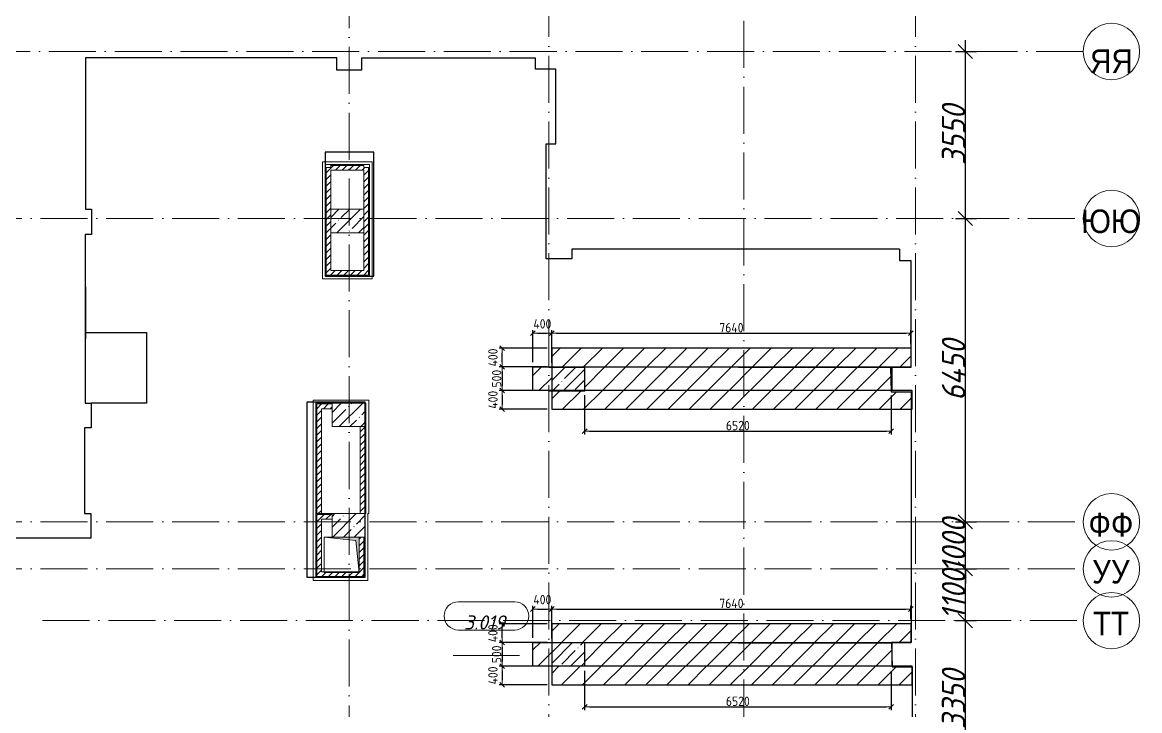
# Model space of a CAD drawing. Header units: millimetres. Extents: x 6277 to 253996, y -115614 to 184496.
# Drawn here: x 71916 to 95682, y 159615 to 174249 of the extents above; entities that cross this region are included whole.
import ezdxf

# ---------------------------------------------------------------- set-up
doc = ezdxf.new("R2010")
doc.units = ezdxf.units.MM
doc.linetypes.add('50_200_ШТРИХ_1Т_ш5_п1_п1_', pattern=[1400, 1000, -200, 0, -200])
for name, color, linetype, lineweight in [('A-ANNO-DIMS', 7, 'Continuous', 9), ('A-WALL', 7, 'Continuous', 5), ('A-WALL-FNSH-1', 7, 'Continuous', 5), ('I-WALL', 7, 'Continuous', 5), ('S-COLS', 7, 'Continuous', 9), ('S-COLS-1', 7, 'Continuous', 5), ('Размеры', 7, 'Continuous', 15)]:
    doc.layers.add(name, color=color, linetype=linetype, lineweight=lineweight)
for name, color, linetype, lineweight, true_color in [('A-AREA-IDEN-1', 7, 'Continuous', 9, 0xaaaaaa), ('I-WALL-15', 7, 'Continuous', 5, 0x787878), ('M-EQPM-1', 7, 'Continuous', 9, 0xaaaaaa), ('M-EQPM-2', 7, 'Continuous', 9, 0xe2e2e2), ('Оси-1', 7, 'Continuous', 20, 0xaaaaaa), ('Оси-2', 7, 'Continuous', 9, 0xaaaaaa), ('Оси-3', 7, '50_200_ШТРИХ_1Т_ш5_п1_п1_', 9, 0xaaaaaa)]:
    doc.layers.add(name, color=color, linetype=linetype, lineweight=lineweight, true_color=true_color)
doc.styles.add('Arial', font='arial.ttf', dxfattribs={"width": 0.9, "height": 500})
doc.styles.add('ISOCPEUR_I', font='isocpeui.ttf', dxfattribs={"height": 300})
doc.styles.add('ISOCPEUR_I_1', font='isocpeui.ttf', dxfattribs={"width": 0.9, "height": 500})
doc.styles.add('СПДС', font='isocpeur.ttf', dxfattribs={"width": 0.9})
doc.dimstyles.new('ISO-2_5_0_9К_БОЛЬШОЙ', dxfattribs={"dimscale": 304.8, "dimtxt": 497.990588, "dimasz": 0.984252, "dimexe": 0.787402, "dimexo": 0, "dimgap": 0, "dimtad": 1, "dimdec": 0, "dimzin": 0, "dimdsep": 46, "dimtxsty": 'ISOCPEUR_I_1', "dimblk1": 'OBLIQUE', "dimblk2": 'OBLIQUE', "dimsah": 1, "dimcen": 0.09, "dimdle": 0.787402, "dimazin": 0, "dimtfac": 1, "dimtdec": 4, "dimtix": 1, "dimtmove": 0, "dimatfit": 3, "dimfxl": 1, "dimtvp": 1, "dimtolj": 1, "dimtzin": 0, "dimarcsym": 2})
doc.dimstyles.new('Размера А3', dxfattribs={"dimtxt": 200, "dimasz": 100, "dimexe": 70, "dimexo": 100, "dimgap": 20, "dimtad": 1, "dimdec": 0, "dimrnd": 10, "dimzin": 0, "dimdsep": 46, "dimtxsty": 'СПДС', "dimblk": 'ARROWHEAD_6', "dimcen": 1, "dimclrd": 256, "dimclre": 256, "dimclrt": 256, "dimazin": 0, "dimtfac": 1, "dimtdec": 0, "dimtmove": 2, "dimatfit": 3, "dimfxl": 1, "dimtolj": 1, "dimtzin": 0, "dimarcsym": 0})
pattern_1 = [(0, (-10346.96, 87974.26), (406.4, 101.6), [6.706, -298.094, 6.706, -298.094, -1625.6]), (0, (-10346.96, 87974.26), (406.4, 101.6), [-609.6, 6.706, -602.894, 6.706, -298.094, -711.2]), (0, (-10346.96, 87974.26), (406.4, 101.6), [-1524, 6.706, -196.494, 6.706, -501.294]), (120, (-10194.56, 88025.06), (-291.18818, 301.15272), [6.706, -298.094, 6.706, -298.094, -1625.6]), (120, (-10194.56, 88025.06), (-291.18818, 301.15272), [-609.6, 6.706, -602.894, 6.706, -298.094, -711.2]), (120, (-10194.56, 88025.06), (-291.18818, 301.15272), [-1524, 6.706, -196.494, 6.706, -501.294]), (240, (-10143.76, 88228.26), (-115.21182, -402.75272), [6.706, -298.094, 6.706, -298.094, -1625.6]), (240, (-10143.76, 88228.26), (-115.21182, -402.75272), [-609.6, 6.706, -602.894, 6.706, -298.094, -711.2]), (240, (-10143.76, 88228.26), (-115.21182, -402.75272), [-1524, 6.706, -196.494, 6.706, -501.294])]
pattern_2 = [(45, (-10346.96, 87974.26), (-70.71068, 70.71068), [])]
pattern_3 = [(0, (-10372.8, 88095.26), (406.4, 101.6), [6.706, -298.094, 6.706, -298.094, -1625.6]), (0, (-10372.8, 88095.26), (406.4, 101.6), [-609.6, 6.706, -602.894, 6.706, -298.094, -711.2]), (0, (-10372.8, 88095.26), (406.4, 101.6), [-1524, 6.706, -196.494, 6.706, -501.294]), (120, (-10220.4, 88146.06), (-291.18818, 301.15272), [6.706, -298.094, 6.706, -298.094, -1625.6]), (120, (-10220.4, 88146.06), (-291.18818, 301.15272), [-609.6, 6.706, -602.894, 6.706, -298.094, -711.2]), (120, (-10220.4, 88146.06), (-291.18818, 301.15272), [-1524, 6.706, -196.494, 6.706, -501.294]), (240, (-10169.6, 88349.26), (-115.21182, -402.75272), [6.706, -298.094, 6.706, -298.094, -1625.6]), (240, (-10169.6, 88349.26), (-115.21182, -402.75272), [-609.6, 6.706, -602.894, 6.706, -298.094, -711.2]), (240, (-10169.6, 88349.26), (-115.21182, -402.75272), [-1524, 6.706, -196.494, 6.706, -501.294])]
pattern_4 = [(45, (-10372.8, 88095.26), (-70.71068, 70.71068), [])]

# ---------------------------------------------------------------- blocks, each defined once
blk = doc.blocks.new('BSC_Колонна _Прямоугольная - 500х700-V242-АИ_План этажа_Стены_3')
at = {"layer": 'S-COLS-1'}
h = blk.add_hatch(dxfattribs=at)
h.set_pattern_fill('FP_170', color=256, style=0, pattern_type=2)
h.set_pattern_definition([(315, (-73481.04, 93900), (228.0985, 228.0985), []), (315, (-73481.04, 93671.9), (228.0985, 228.0985), [403.225, -80.645, 6.706, -73.939])])
h.paths.add_polyline_path([(-250, 350), (-250, -350), (250, -350), (250, 350), (86, 350)])
for p, q in [((250, 350), (-250, 350)), ((-250, 350), (-250, -350)), ((250, -350), (250, 350)), ((-250, -350), (250, -350))]:
    blk.add_line(p, q, dxfattribs=at)
blk = doc.blocks.new('BSC_Колонна _Прямоугольная - 500х700-V245-АИ_План этажа_Стены_3')
at = {"layer": 'S-COLS-1'}
h = blk.add_hatch(dxfattribs=at)
h.set_pattern_fill('FP_173', color=256, style=0, pattern_type=2)
h.set_pattern_definition([(315, (-79331.04, 93900), (228.0985, 228.0985), []), (315, (-79331.04, 93671.9), (228.0985, 228.0985), [403.225, -80.645, 6.706, -73.939])])
h.paths.add_polyline_path([(-250, 350), (-250, -350), (250, -350), (250, 350), (-101, 350)])
for p, q in [((250, 350), (-250, 350)), ((-250, 350), (-250, -350)), ((250, -350), (250, 350)), ((-250, -350), (250, -350))]:
    blk.add_line(p, q, dxfattribs=at)
blk = doc.blocks.new('BSC_Колонна _Прямоугольная - 500х700-V304-АИ_План этажа_Стены_3')
at = {"layer": 'S-COLS-1'}
h = blk.add_hatch(dxfattribs=at)
h.set_pattern_fill('FP_210', color=256, style=0, pattern_type=2)
h.set_pattern_definition([(315, (-75580.7, 89200), (228.0985, 228.0985), []), (315, (-75580.7, 88971.9), (228.0985, 228.0985), [403.225, -80.645, 6.706, -73.939])])
h.paths.add_polyline_path([(-250, 350), (-250, -350), (250, -350), (250, 350), (110, 350)])
for p, q in [((250, 350), (-250, 350)), ((250, -350), (250, 350)), ((-250, -230), (-250, -350)), ((-250, -350), (250, -350))]:
    blk.add_line(p, q, dxfattribs=at)
blk = doc.blocks.new('BSC_Колонна _Прямоугольная - 500х700-V305-АИ_План этажа_Стены_3')
at = {"layer": 'S-COLS-1'}
h = blk.add_hatch(dxfattribs=at)
h.set_pattern_fill('FP_211', color=256, style=0, pattern_type=2)
h.set_pattern_definition([(315, (-77930.7, 89200), (228.0985, 228.0985), []), (315, (-77930.7, 88971.9), (228.0985, 228.0985), [403.225, -80.645, 6.706, -73.939])])
h.paths.add_polyline_path([(-250, 350), (-250, -350), (250, -350), (250, 350)])
for p, q in [((250, 350), (-250, 350)), ((-250, 350), (-250, -350)), ((250, -350), (250, 350)), ((-250, -350), (250, -350))]:
    blk.add_line(p, q, dxfattribs=at)
blk = doc.blocks.new('Канал вертикальный прямоугольный - Шахта - значок проема-24087406-АИ_План этажа_Стены_3')
at = {"layer": 'M-EQPM-2'}
blk.add_hatch(color=256, dxfattribs=at).paths.add_polyline_path([(375, 375), (-375, 375), (-375, -375), (-300, 300)])
at = {"layer": 'M-EQPM-1'}
for p, q in [((-375, -375), (-375, 375)), ((-375, 375), (375, 375)), ((-300, 300), (-375, -375)), ((-300, 300), (375, 375)), ((375, 375), (375, -375)), ((375, -375), (-375, -375))]:
    blk.add_line(p, q, dxfattribs=at)
blk = doc.blocks.new('AAR_СКБ_Марка_помещения_1_5 ммп - Номер _ Площадь-27962135-АИ_План этажа_Стены_3')
at = {"layer": 'A-AREA-IDEN-1'}
for p, q in [((-2.99, 3), (3.01, 3)), ((-2.99, 0), (3.01, 0)), ((-3.53, -2.69), (3.53, -2.69))]:
    blk.add_line(p, q, dxfattribs=at)
for centre, start, end in [((-2.99, 1.5), 90, 270), ((3.01, 1.5), 270, 90)]:
    blk.add_arc(centre, 1.5, start, end, dxfattribs=at)
blk = doc.blocks.new('Ось сетки - Круг_Ø6_00__ISO-2_5_0_9K_-17386508-АИ_План этажа_Стены_3')
at = {"layer": 'Оси-1'}
blk.add_circle((0, 0), 3, dxfattribs=at)
blk = doc.blocks.new('_Oblique')
at = {"color": 0, "linetype": 'ByBlock', "lineweight": -2}
blk.add_line((-0.5, -0.5), (0.5, 0.5), dxfattribs=at)
blk = doc.blocks.new('*D36')
at = {"layer": 'A-ANNO-DIMS', "color": 0, "lineweight": -2, "transparency": 16777216}
for p, q in [((45551, 104816), (45551, 108646)), ((45339, 108406), (45791, 108406)), ((45339, 105056), (45791, 105056))]:
    blk.add_line(p, q, dxfattribs=at)
at = {"layer": 'Defpoints', "color": 0, "transparency": 16777216}
for p in [(45339, 108406), (45551, 108406), (45339, 105056)]:
    blk.add_point(p, dxfattribs=at)
at = {"layer": 'A-ANNO-DIMS', "color": 0, "lineweight": -2, "transparency": 16777216, "xscale": 300, "yscale": 300, "zscale": 300}
for p, rotation in [((45551, 108406), 90), ((45551, 105056), 270)]:
    blk.add_blockref('_Oblique', p, dxfattribs=dict(at, rotation=rotation))
at = {"layer": 'A-ANNO-DIMS', "color": 0, "transparency": 16777216, "insert": (45301, 106731), "char_height": 500, "width": 1516.96, "attachment_point": 5, "rotation": 90, "style": 'ISOCPEUR_I_1'}
blk.add_mtext('\\A1;3350', dxfattribs=at)
blk = doc.blocks.new('*D37')
at = {"layer": 'A-ANNO-DIMS', "color": 0, "lineweight": -2, "transparency": 16777216}
for p, q in [((45551, 108166), (45551, 109746)), ((45339, 109506), (45791, 109506)), ((45339, 108406), (45791, 108406))]:
    blk.add_line(p, q, dxfattribs=at)
at = {"layer": 'Defpoints', "color": 0, "transparency": 16777216}
for p in [(45339, 109506), (45551, 109506), (45339, 108406)]:
    blk.add_point(p, dxfattribs=at)
at = {"layer": 'A-ANNO-DIMS', "color": 0, "lineweight": -2, "transparency": 16777216, "xscale": 300, "yscale": 300, "zscale": 300}
for p, rotation in [((45551, 109506), 90), ((45551, 108406), 270)]:
    blk.add_blockref('_Oblique', p, dxfattribs=dict(at, rotation=rotation))
at = {"layer": 'A-ANNO-DIMS', "color": 0, "transparency": 16777216, "insert": (45301, 108956), "char_height": 500, "width": 1287.11, "attachment_point": 5, "rotation": 90, "style": 'ISOCPEUR_I_1'}
blk.add_mtext('\\A1;1100', dxfattribs=at)
blk = doc.blocks.new('*D38')
at = {"layer": 'A-ANNO-DIMS', "color": 0, "lineweight": -2, "transparency": 16777216}
for p, q in [((45551, 110506), (45551, 110806)), ((45339, 110506), (45791, 110506)), ((45551, 109506), (45551, 110506)), ((45339, 109506), (45791, 109506)), ((45551, 109506), (45551, 109206))]:
    blk.add_line(p, q, dxfattribs=at)
at = {"layer": 'Defpoints', "color": 0, "transparency": 16777216}
for p in [(45339, 110506), (45551, 110506), (45339, 109506)]:
    blk.add_point(p, dxfattribs=at)
at = {"layer": 'A-ANNO-DIMS', "color": 0, "lineweight": -2, "transparency": 16777216, "xscale": 300, "yscale": 300, "zscale": 300}
for p, rotation in [((45551, 110506), 270), ((45551, 109506), 90)]:
    blk.add_blockref('_Oblique', p, dxfattribs=dict(at, rotation=rotation))
at = {"layer": 'A-ANNO-DIMS', "color": 0, "transparency": 16777216, "insert": (45301, 110006), "char_height": 500, "width": 1402.04, "attachment_point": 5, "rotation": 90, "style": 'ISOCPEUR_I_1'}
blk.add_mtext('\\A1;1000', dxfattribs=at)
blk = doc.blocks.new('*D39')
at = {"layer": 'A-ANNO-DIMS', "color": 0, "lineweight": -2, "transparency": 16777216}
for p, q in [((45551, 110266), (45551, 117195)), ((45339, 116955), (45791, 116955)), ((45339, 110506), (45791, 110506))]:
    blk.add_line(p, q, dxfattribs=at)
at = {"layer": 'Defpoints', "color": 0, "transparency": 16777216}
for p in [(45339, 116955), (45551, 116955), (45339, 110506)]:
    blk.add_point(p, dxfattribs=at)
at = {"layer": 'A-ANNO-DIMS', "color": 0, "lineweight": -2, "transparency": 16777216, "xscale": 300, "yscale": 300, "zscale": 300}
for p, rotation in [((45551, 116955), 90), ((45551, 110506), 270)]:
    blk.add_blockref('_Oblique', p, dxfattribs=dict(at, rotation=rotation))
at = {"layer": 'A-ANNO-DIMS', "color": 0, "transparency": 16777216, "insert": (45301, 113731), "char_height": 500, "width": 1562.92, "attachment_point": 5, "rotation": 90, "style": 'ISOCPEUR_I_1'}
blk.add_mtext('\\A1;6450', dxfattribs=at)
blk = doc.blocks.new('*D40')
at = {"layer": 'A-ANNO-DIMS', "color": 0, "lineweight": -2, "transparency": 16777216}
for p, q in [((45551, 116715), (45551, 120746)), ((45339, 120506), (45791, 120506)), ((45339, 116955), (45791, 116955))]:
    blk.add_line(p, q, dxfattribs=at)
at = {"layer": 'Defpoints', "color": 0, "transparency": 16777216}
for p in [(45339, 120506), (45551, 120506), (45339, 116955)]:
    blk.add_point(p, dxfattribs=at)
at = {"layer": 'A-ANNO-DIMS', "color": 0, "lineweight": -2, "transparency": 16777216, "xscale": 300, "yscale": 300, "zscale": 300}
for p, rotation in [((45551, 120506), 90), ((45551, 116955), 270)]:
    blk.add_blockref('_Oblique', p, dxfattribs=dict(at, rotation=rotation))
at = {"layer": 'A-ANNO-DIMS', "color": 0, "transparency": 16777216, "insert": (45301, 118731), "char_height": 500, "width": 1516.96, "attachment_point": 5, "rotation": 90, "style": 'ISOCPEUR_I_1'}
blk.add_mtext('\\A1;3550', dxfattribs=at)
blk = doc.blocks.new('ARROWHEAD_6')
at = {"color": 0, "linetype": 'Continuous'}
for p, q in [((0, 0), (-1, 0)), ((-0.5, -0.5), (0.5, 0.5))]:
    blk.add_line(p, q, dxfattribs=at)
blk = doc.blocks.new('*D54')
at = {"layer": 'Defpoints', "color": 0, "transparency": 16777216}
for p in [(82125, 167322), (83177, 167322), (83177, 166924)]:
    blk.add_point(p, dxfattribs=at)
at = {"layer": 'Размеры', "lineweight": -2, "transparency": 16777216}
for p, q in [((83077, 167322), (82055, 167322)), ((82125, 167024), (82125, 167222)), ((83077, 166924), (82055, 166924))]:
    blk.add_line(p, q, dxfattribs=at)
at = {"layer": 'Размеры', "lineweight": -2, "transparency": 16777216, "xscale": 100, "yscale": 100, "zscale": 100}
for p, rotation in [((82125, 167322), 90), ((82125, 166924), 270)]:
    blk.add_blockref('ARROWHEAD_6', p, dxfattribs=dict(at, rotation=rotation))
at = {"layer": 'Размеры', "transparency": 16777216, "insert": (81925, 167123), "char_height": 200, "attachment_point": 5, "rotation": 90, "style": 'СПДС'}
blk.add_mtext('\\A1;400', dxfattribs=at)
blk = doc.blocks.new('*D55')
at = {"layer": 'Defpoints', "color": 0, "transparency": 16777216}
for p in [(83177, 167638), (82777, 166924), (83177, 166910)]:
    blk.add_point(p, dxfattribs=at)
at = {"layer": 'Размеры', "lineweight": -2, "transparency": 16777216}
for p, q in [((82777, 167024), (82777, 167708)), ((82877, 167638), (83077, 167638)), ((83177, 167010), (83177, 167708))]:
    blk.add_line(p, q, dxfattribs=at)
at = {"layer": 'Размеры', "lineweight": -2, "transparency": 16777216, "xscale": 100, "yscale": 100, "zscale": 100, "rotation": 180}
blk.add_blockref('ARROWHEAD_6', (82777, 167638), dxfattribs=at)
at = {"layer": 'Размеры', "lineweight": -2, "transparency": 16777216, "xscale": 100, "yscale": 100, "zscale": 100}
blk.add_blockref('ARROWHEAD_6', (83177, 167638), dxfattribs=at)
at = {"layer": 'Размеры', "transparency": 16777216, "insert": (82977, 167838), "char_height": 200, "attachment_point": 5, "style": 'СПДС'}
blk.add_mtext('\\A1;400', dxfattribs=at)
blk = doc.blocks.new('*D56')
at = {"layer": 'Defpoints', "color": 0, "transparency": 16777216}
for p in [(83177, 166424), (82125, 166024), (83177, 166024)]:
    blk.add_point(p, dxfattribs=at)
at = {"layer": 'Размеры', "lineweight": -2, "transparency": 16777216}
for p, q in [((83077, 166424), (82055, 166424)), ((82125, 166324), (82125, 166124)), ((83077, 166024), (82055, 166024))]:
    blk.add_line(p, q, dxfattribs=at)
at = {"layer": 'Размеры', "lineweight": -2, "transparency": 16777216, "xscale": 100, "yscale": 100, "zscale": 100}
for p, rotation in [((82125, 166424), 90), ((82125, 166024), 270)]:
    blk.add_blockref('ARROWHEAD_6', p, dxfattribs=dict(at, rotation=rotation))
at = {"layer": 'Размеры', "transparency": 16777216, "insert": (81925, 166224), "char_height": 200, "attachment_point": 5, "rotation": 90, "style": 'СПДС'}
blk.add_mtext('\\A1;400', dxfattribs=at)
blk = doc.blocks.new('*D57')
at = {"layer": 'Defpoints', "color": 0, "transparency": 16777216}
for p in [(82777, 166924), (82125, 166422), (82777, 166422)]:
    blk.add_point(p, dxfattribs=at)
at = {"layer": 'Размеры', "lineweight": -2, "transparency": 16777216}
for p, q in [((82677, 166924), (82055, 166924)), ((82125, 166824), (82125, 166522)), ((82677, 166422), (82055, 166422))]:
    blk.add_line(p, q, dxfattribs=at)
at = {"layer": 'Размеры', "lineweight": -2, "transparency": 16777216, "xscale": 100, "yscale": 100, "zscale": 100}
for p, rotation in [((82125, 166924), 90), ((82125, 166422), 270)]:
    blk.add_blockref('ARROWHEAD_6', p, dxfattribs=dict(at, rotation=rotation))
at = {"layer": 'Размеры', "transparency": 16777216, "insert": (82005, 166673), "char_height": 200, "attachment_point": 5, "rotation": 90, "style": 'СПДС'}
blk.add_mtext('\\A1;500', dxfattribs=at)
blk = doc.blocks.new('*D58')
at = {"layer": 'Defpoints', "color": 0, "transparency": 16777216}
for p in [(90818, 167638), (83177, 167322), (90818, 167322)]:
    blk.add_point(p, dxfattribs=at)
at = {"layer": 'Размеры', "lineweight": -2, "transparency": 16777216}
for p, q in [((83177, 167422), (83177, 167708)), ((83277, 167638), (90718, 167638)), ((90818, 167422), (90818, 167708))]:
    blk.add_line(p, q, dxfattribs=at)
at = {"layer": 'Размеры', "lineweight": -2, "transparency": 16777216, "xscale": 100, "yscale": 100, "zscale": 100, "rotation": 180}
blk.add_blockref('ARROWHEAD_6', (83177, 167638), dxfattribs=at)
at = {"layer": 'Размеры', "lineweight": -2, "transparency": 16777216, "xscale": 100, "yscale": 100, "zscale": 100}
blk.add_blockref('ARROWHEAD_6', (90818, 167638), dxfattribs=at)
at = {"layer": 'Размеры', "transparency": 16777216, "insert": (86998, 167758), "char_height": 200, "attachment_point": 5, "style": 'СПДС'}
blk.add_mtext('\\A1;7640', dxfattribs=at)
blk = doc.blocks.new('*D59')
at = {"layer": 'Defpoints', "color": 0, "transparency": 16777216}
for p in [(83877, 166424), (90394, 166413), (90394, 165556)]:
    blk.add_point(p, dxfattribs=at)
at = {"layer": 'Размеры', "lineweight": -2, "transparency": 16777216}
for p, q in [((83877, 166324), (83877, 165486)), ((90394, 166313), (90394, 165486)), ((83977, 165556), (90294, 165556))]:
    blk.add_line(p, q, dxfattribs=at)
at = {"layer": 'Размеры', "lineweight": -2, "transparency": 16777216, "xscale": 100, "yscale": 100, "zscale": 100, "rotation": 180}
blk.add_blockref('ARROWHEAD_6', (83877, 165556), dxfattribs=at)
at = {"layer": 'Размеры', "lineweight": -2, "transparency": 16777216, "xscale": 100, "yscale": 100, "zscale": 100}
blk.add_blockref('ARROWHEAD_6', (90394, 165556), dxfattribs=at)
at = {"layer": 'Размеры', "transparency": 16777216, "insert": (87135, 165676), "char_height": 200, "attachment_point": 5, "style": 'СПДС'}
blk.add_mtext('\\A1;6520', dxfattribs=at)
blk = doc.blocks.new('*D60')
at = {"layer": 'Defpoints', "color": 0, "transparency": 16777216}
for p in [(82125, 161460), (83177, 161460), (83177, 161062)]:
    blk.add_point(p, dxfattribs=at)
at = {"layer": 'Размеры', "lineweight": -2, "transparency": 16777216}
for p, q in [((83077, 161460), (82055, 161460)), ((82125, 161162), (82125, 161360)), ((83077, 161062), (82055, 161062))]:
    blk.add_line(p, q, dxfattribs=at)
at = {"layer": 'Размеры', "lineweight": -2, "transparency": 16777216, "xscale": 100, "yscale": 100, "zscale": 100}
for p, rotation in [((82125, 161460), 90), ((82125, 161062), 270)]:
    blk.add_blockref('ARROWHEAD_6', p, dxfattribs=dict(at, rotation=rotation))
at = {"layer": 'Размеры', "transparency": 16777216, "insert": (81925, 161261), "char_height": 200, "attachment_point": 5, "rotation": 90, "style": 'СПДС'}
blk.add_mtext('\\A1;400', dxfattribs=at)
blk = doc.blocks.new('*D61')
at = {"layer": 'Defpoints', "color": 0, "transparency": 16777216}
for p in [(83177, 161776), (82777, 161062), (83177, 161049)]:
    blk.add_point(p, dxfattribs=at)
at = {"layer": 'Размеры', "lineweight": -2, "transparency": 16777216}
for p, q in [((82777, 161162), (82777, 161846)), ((82877, 161776), (83077, 161776)), ((83177, 161149), (83177, 161846))]:
    blk.add_line(p, q, dxfattribs=at)
at = {"layer": 'Размеры', "lineweight": -2, "transparency": 16777216, "xscale": 100, "yscale": 100, "zscale": 100, "rotation": 180}
blk.add_blockref('ARROWHEAD_6', (82777, 161776), dxfattribs=at)
at = {"layer": 'Размеры', "lineweight": -2, "transparency": 16777216, "xscale": 100, "yscale": 100, "zscale": 100}
blk.add_blockref('ARROWHEAD_6', (83177, 161776), dxfattribs=at)
at = {"layer": 'Размеры', "transparency": 16777216, "insert": (82977, 161976), "char_height": 200, "attachment_point": 5, "style": 'СПДС'}
blk.add_mtext('\\A1;400', dxfattribs=at)
blk = doc.blocks.new('*D62')
at = {"layer": 'Defpoints', "color": 0, "transparency": 16777216}
for p in [(83177, 160563), (82125, 160163), (83177, 160163)]:
    blk.add_point(p, dxfattribs=at)
at = {"layer": 'Размеры', "lineweight": -2, "transparency": 16777216}
for p, q in [((83077, 160563), (82055, 160563)), ((82125, 160463), (82125, 160263)), ((83077, 160163), (82055, 160163))]:
    blk.add_line(p, q, dxfattribs=at)
at = {"layer": 'Размеры', "lineweight": -2, "transparency": 16777216, "xscale": 100, "yscale": 100, "zscale": 100}
for p, rotation in [((82125, 160563), 90), ((82125, 160163), 270)]:
    blk.add_blockref('ARROWHEAD_6', p, dxfattribs=dict(at, rotation=rotation))
at = {"layer": 'Размеры', "transparency": 16777216, "insert": (81925, 160363), "char_height": 200, "attachment_point": 5, "rotation": 90, "style": 'СПДС'}
blk.add_mtext('\\A1;400', dxfattribs=at)
blk = doc.blocks.new('*D63')
at = {"layer": 'Defpoints', "color": 0, "transparency": 16777216}
for p in [(82777, 161062), (82125, 160560), (82777, 160560)]:
    blk.add_point(p, dxfattribs=at)
at = {"layer": 'Размеры', "lineweight": -2, "transparency": 16777216}
for p, q in [((82677, 161062), (82055, 161062)), ((82125, 160962), (82125, 160660)), ((82677, 160560), (82055, 160560))]:
    blk.add_line(p, q, dxfattribs=at)
at = {"layer": 'Размеры', "lineweight": -2, "transparency": 16777216, "xscale": 100, "yscale": 100, "zscale": 100}
for p, rotation in [((82125, 161062), 90), ((82125, 160560), 270)]:
    blk.add_blockref('ARROWHEAD_6', p, dxfattribs=dict(at, rotation=rotation))
at = {"layer": 'Размеры', "transparency": 16777216, "insert": (82005, 160811), "char_height": 200, "attachment_point": 5, "rotation": 90, "style": 'СПДС'}
blk.add_mtext('\\A1;500', dxfattribs=at)
blk = doc.blocks.new('*D64')
at = {"layer": 'Defpoints', "color": 0, "transparency": 16777216}
for p in [(90818, 161776), (83177, 161460), (90818, 161460)]:
    blk.add_point(p, dxfattribs=at)
at = {"layer": 'Размеры', "lineweight": -2, "transparency": 16777216}
for p, q in [((83177, 161560), (83177, 161846)), ((83277, 161776), (90718, 161776)), ((90818, 161560), (90818, 161846))]:
    blk.add_line(p, q, dxfattribs=at)
at = {"layer": 'Размеры', "lineweight": -2, "transparency": 16777216, "xscale": 100, "yscale": 100, "zscale": 100, "rotation": 180}
blk.add_blockref('ARROWHEAD_6', (83177, 161776), dxfattribs=at)
at = {"layer": 'Размеры', "lineweight": -2, "transparency": 16777216, "xscale": 100, "yscale": 100, "zscale": 100}
blk.add_blockref('ARROWHEAD_6', (90818, 161776), dxfattribs=at)
at = {"layer": 'Размеры', "transparency": 16777216, "insert": (86998, 161896), "char_height": 200, "attachment_point": 5, "style": 'СПДС'}
blk.add_mtext('\\A1;7640', dxfattribs=at)
blk = doc.blocks.new('*D65')
at = {"layer": 'Defpoints', "color": 0, "transparency": 16777216}
for p in [(83877, 160563), (90394, 160552), (90394, 159695)]:
    blk.add_point(p, dxfattribs=at)
at = {"layer": 'Размеры', "lineweight": -2, "transparency": 16777216}
for p, q in [((83877, 160463), (83877, 159625)), ((90394, 160452), (90394, 159625)), ((83977, 159695), (90294, 159695))]:
    blk.add_line(p, q, dxfattribs=at)
at = {"layer": 'Размеры', "lineweight": -2, "transparency": 16777216, "xscale": 100, "yscale": 100, "zscale": 100, "rotation": 180}
blk.add_blockref('ARROWHEAD_6', (83877, 159695), dxfattribs=at)
at = {"layer": 'Размеры', "lineweight": -2, "transparency": 16777216, "xscale": 100, "yscale": 100, "zscale": 100}
blk.add_blockref('ARROWHEAD_6', (90394, 159695), dxfattribs=at)
at = {"layer": 'Размеры', "transparency": 16777216, "insert": (87135, 159815), "char_height": 200, "attachment_point": 5, "style": 'СПДС'}
blk.add_mtext('\\A1;6520', dxfattribs=at)
blk = doc.blocks.new('osi')
at = {"layer": 'Оси-3'}
for p, q in [((32440.8, 126205.7), (32440.8, 83013.9)), ((36690.8, 83013.9), (36690.8, 126205.7)), ((40840.8, 82355.8), (40840.8, 126205.7)), ((44490.8, 83013.9), (44490.8, 126205.7)), ((48058.7, 120505.8), (6276.8, 120505.8)), ((6276.8, 116955.5), (48058.7, 116955.5)), ((6276.8, 110505.8), (48058.7, 110505.8)), ((6276.8, 109505.8), (48058.7, 109505.8)), ((25922, 108405.8), (48058.7, 108405.8))]:
    blk.add_line(p, q, dxfattribs=at)
at = {"layer": 'Оси-1', "xscale": 199.9999999999999, "yscale": 199.9999999999999, "zscale": 199.9999999999999}
for p, rotation in [((48658.7, 120505.8), 89.9999999999998), ((48658.7, 116955.5), 269.9999999999995), ((48658.7, 110505.8), 269.9999999999995), ((48658.7, 109505.8), 269.9999999999995), ((48658.7, 108405.8), 269.9999999999995)]:
    blk.add_blockref('Ось сетки - Круг_Ø6_00__ISO-2_5_0_9K_-17386508-АИ_План этажа_Стены_3', p, dxfattribs=dict(at, rotation=rotation))
at = {"layer": 'Оси-2', "char_height": 500, "attachment_point": 5, "line_spacing_factor": 0.936439, "style": 'Arial'}
for s, insert, width in [('\\pxqc,t4.572,9.144,13.716,18.288,22.86,27.432,32.004,36.576,41.148,45.72,50.292,54.864,59.436,64.008,68.58,73.152,77.724,82.296,86.868,91.44,96.012,100.584,105.156,109.728,114.3,118.872,123.444,128.016,132.588,137.16,141.732,146.304;{ЯЯ}', (48658.5, 120302.9), 916.2), ('\\pxqc,t4.572,9.144,13.716,18.288,22.86,27.432,32.004,36.576,41.148,45.72,50.292,54.864,59.436,64.008,68.58,73.152,77.724,82.296,86.868,91.44,96.012,100.584,105.156,109.728,114.3,118.872,123.444,128.016,132.588,137.16,141.732,146.304;{ЮЮ}', (48648.2, 116893.7), 1297.8), ('\\pxqc,t4.572,9.144,13.716,18.288,22.86,27.432,32.004,36.576,41.148,45.72,50.292,54.864,59.436,64.008,68.58,73.152,77.724,82.296,86.868,91.44,96.012,100.584,105.156,109.728,114.3,118.872,123.444,128.016,132.588,137.16,141.732,146.304;{ФФ}', (48647.3, 110444), 964.8), ('\\pxqc,t4.572,9.144,13.716,18.288,22.86,27.432,32.004,36.576,41.148,45.72,50.292,54.864,59.436,64.008,68.58,73.152,77.724,82.296,86.868,91.44,96.012,100.584,105.156,109.728,114.3,118.872,123.444,128.016,132.588,137.16,141.732,146.304;{УУ}', (48647.3, 109444), 822.6), ('\\pxqc,t4.572,9.144,13.716,18.288,22.86,27.432,32.004,36.576,41.148,45.72,50.292,54.864,59.436,64.008,68.58,73.152,77.724,82.296,86.868,91.44,96.012,100.584,105.156,109.728,114.3,118.872,123.444,128.016,132.588,137.16,141.732,146.304;{ТТ}', (48648.2, 108344), 797.4)]:
    blk.add_mtext(s, dxfattribs=dict(at, insert=insert, width=width))
at = {"layer": 'A-ANNO-DIMS'}
for base, p1, p2, override, picture, middle in [((45551.2, 120505.8), (45339.1, 116955.5), (45339.1, 120505.8), {"dimpost": '<>', "dimfxl": 3550.347485}, '*D40', (45301.2, 118730.6)), ((45551.2, 116955.5), (45339.1, 110505.8), (45339.1, 116955.5), {"dimpost": '<>', "dimfxl": 6449.652515}, '*D39', (45301.2, 113730.6)), ((45551.2, 110505.8), (45339.1, 109505.8), (45339.1, 110505.8), {"dimpost": '<>', "dimfxl": 1000}, '*D38', (45301.2, 110005.8)), ((45551.2, 109505.8), (45339.1, 108405.8), (45339.1, 109505.8), {"dimpost": '<>', "dimfxl": 1100}, '*D37', (45301.2, 108955.8)), ((45551.2, 108405.8), (45339.1, 105055.8), (45339.1, 108405.8), {"dimpost": '<>', "dimfxl": 3350}, '*D36', (45301.2, 106730.8))]:
    dim = blk.add_linear_dim(base=base, p1=p1, p2=p2, angle=90, dimstyle='ISO-2_5_0_9К_БОЛЬШОЙ', override=override, dxfattribs=at)
    dim.commit()
    dim.dimension.update_dxf_attribs({"geometry": picture, "text_midpoint": middle})

msp = doc.modelspace()

# ---------------------------------------------------------------- hatches: boundary and pattern name
h = msp.add_hatch()
h.set_pattern_fill('ANSI31', color=5, scale=100)
h.paths.add_polyline_path([(90832.1, 148463), (90397.2, 148463), (83877.2, 148473.3), (83877.2, 148460.4), (83163.2, 148460.4), (83163.2, 148074.4), (90832.1, 148074.4)])
h.paths.add_polyline_path([(90397.2, 148963), (85366.9, 148971.8), (83863.2, 148971.8), (83863.2, 148474.4), (90397.2, 148474.4)])
h.paths.add_polyline_path([(90810, 149371.8), (83163.2, 149371.8), (83163.2, 148971.8), (83863.2, 148971.8), (83863.2, 148974.4), (85366.9, 148971.8), (90810, 148971.8)])
h.paths.add_polyline_path([(83163.2, 148973.7), (82763.2, 148973.7), (82763.2, 148471.8), (83163.2, 148471.8)])
h.paths.add_polyline_path([(90831.1, 151494), (90396.2, 151494), (90396.2, 151483), (83877.2, 151494.4), (83877.2, 151460.4), (83162.2, 151460.4), (83162.2, 151094.4), (90831.1, 151094.4)])
h.paths.add_polyline_path([(90396.2, 151983), (85365.9, 151991.8), (83937.2, 151991.8), (83937.2, 151494.4), (90396.2, 151494.4)])
h.paths.add_polyline_path([(90809, 152391.8), (83162.2, 152391.8), (83162.2, 151991.8), (83862.2, 151991.8), (83862.2, 151994.4), (85365.9, 151991.8), (90809, 151991.8)])
h.paths.add_polyline_path([(83162.2, 151993.7), (82762.2, 151993.7), (82762.2, 151491.8), (83162.2, 151491.8)])
h.paths.add_polyline_path([(90821.1, 157213), (90386.2, 157213), (83877.2, 157223.2), (83877.2, 157210.4), (83177.2, 157210.4), (83156.8, 157221.8), (83152.2, 157221.8), (83152.2, 156824.4), (90821.1, 156824.4)])
h.paths.add_polyline_path([(90386.2, 157713), (85355.9, 157721.8), (83852.2, 157721.8), (83852.2, 157224.4), (90386.2, 157224.4)])
h.paths.add_polyline_path([(90799, 158121.8), (83152.2, 158121.8), (83152.2, 157721.8), (83852.2, 157721.8), (83852.2, 157724.4), (85355.9, 157721.8), (90799, 157721.8)])
h.paths.add_polyline_path([(83152.2, 157723.7), (82752.2, 157723.7), (82752.2, 157221.8), (83152.2, 157221.8)])
h.paths.add_polyline_path([(90846.2, 160549), (90411.2, 160549), (90411.2, 160551.7), (83877.2, 160563), (83877.2, 160560.4), (83177.2, 160560.4), (83177.2, 160163), (90846.2, 160163)])
h.paths.add_polyline_path([(90411.2, 160801.7), (90404.4, 161051.7), (85380.9, 161060.4), (83877.2, 161060.4), (83877.2, 160563), (90411.2, 160563)])
h.paths.add_polyline_path([(83177.2, 161062.4), (82777.2, 161062.4), (82777.2, 160560.4), (83177.2, 160560.4)])
h.paths.add_polyline_path([(90824.1, 161460.4), (83177.2, 161460.4), (83177.2, 161060.4), (83877.2, 161060.4), (83877.2, 161063), (85380.9, 161060.4), (90404.1, 161060.4), (90404.1, 161063), (90824.1, 161063)])
h.paths.add_polyline_path([(90824.1, 166394.3), (90394.1, 166394.3), (90393.7, 166413.1), (83877.2, 166424.4), (83877.2, 166410.4), (83177.2, 166410.4), (83177.2, 166024.4), (90824.1, 166024.4)])
h.paths.add_polyline_path([(90383.4, 166913.1), (85380.9, 166921.8), (83877.2, 166921.8), (83877.2, 166424.4), (90393.4, 166424.4)])
h.paths.add_polyline_path([(90818.4, 167321.8), (83177.2, 167321.8), (83177.2, 166921.8), (83877.2, 166921.8), (83877.2, 166924.4), (85380.9, 166921.8), (90818.4, 166921.8)])
h.paths.add_polyline_path([(83177.2, 166910.4), (83117.2, 166910.4), (82777.2, 166923.7), (82777.2, 166421.8), (83177.2, 166421.8)])
at = {"layer": 'I-WALL'}
h = msp.add_hatch(dxfattribs=at)
h.set_pattern_fill('FP_5', color=256, style=0, pattern_type=2)
h.set_pattern_definition(pattern_4)
h.paths.add_polyline_path([(78377.2, 168976), (78477.2, 168976), (78477.2, 171166), (78377.2, 171166), (78377.2, 169449.3)])
h = msp.add_hatch(dxfattribs=at)
h.set_pattern_fill('FP_5', color=256, style=0, pattern_type=2)
h.set_pattern_definition(pattern_4)
h.paths.add_polyline_path([(78477.2, 171106), (79177.2, 171106), (79177.2, 171206), (78477.2, 171206), (78477.2, 171166)])
h = msp.add_hatch(dxfattribs=at)
h.set_pattern_fill('FP_5', color=256, style=0, pattern_type=2)
h.set_pattern_definition(pattern_4)
h.paths.add_polyline_path([(79177.2, 168876), (79277.2, 168876), (79277.2, 171166), (79177.2, 171166), (79177.2, 168976)])
h = msp.add_hatch(dxfattribs=at)
h.set_pattern_fill('FP_5', color=256, style=0, pattern_type=2)
h.set_pattern_definition(pattern_4)
h.paths.add_polyline_path([(79177.2, 168876), (79177.2, 168976), (78377.2, 168976), (78377.2, 168876)])
h = msp.add_hatch(dxfattribs=at)
h.set_pattern_fill('FP_5', color=256, style=0, pattern_type=2)
h.set_pattern_definition(pattern_2)
h.paths.add_polyline_path([(78179.2, 163805), (78279.2, 163805), (78279.2, 166135), (78179.2, 166135), (78179.2, 165080.9)])
h = msp.add_hatch(dxfattribs=at)
h.set_pattern_fill('FP_5', color=256, style=0, pattern_type=2)
h.set_pattern_definition(pattern_2)
h.paths.add_polyline_path([(78503, 166035), (78503, 166135), (78279.2, 166135), (78279.2, 166035)])
h = msp.add_hatch(dxfattribs=at)
h.set_pattern_fill('FP_5', color=256, style=0, pattern_type=2)
h.set_pattern_definition(pattern_2)
h.paths.add_polyline_path([(79203, 163805), (79203, 165655), (79103, 165655), (79103, 163805)])
h = msp.add_hatch(dxfattribs=at)
h.set_pattern_fill('FP_5', color=256, style=0, pattern_type=2)
h.set_pattern_definition(pattern_2)
h.paths.add_polyline_path([(78503, 163685), (78503, 163785), (78179.2, 163785), (78179.2, 163685), (78279.2, 163685)])
h = msp.add_hatch(dxfattribs=at)
h.set_pattern_fill('FP_5', color=256, style=0, pattern_type=2)
h.set_pattern_definition(pattern_2)
h.paths.add_polyline_path([(78179.2, 162465.3), (78279.2, 162465.3), (78279.2, 163685), (78179.2, 163685), (78179.2, 163665.1)])
h = msp.add_hatch(dxfattribs=at)
h.set_pattern_fill('FP_5', color=256, style=0, pattern_type=2)
h.set_pattern_definition(pattern_2)
h.paths.add_polyline_path([(79183, 162565.3), (79183, 163305), (79083, 163305), (79083, 162565.3)])
h = msp.add_hatch(dxfattribs=at)
h.set_pattern_fill('FP_5', color=256, style=0, pattern_type=2)
h.set_pattern_definition(pattern_2)
h.paths.add_polyline_path([(79008, 162465.3), (79183, 162465.3), (79183, 162565.3), (79083, 162565.3), (79081.9, 162565.3), (78279.2, 162565.3), (78279.2, 162465.3)])
at = {"layer": 'I-WALL-15'}
h = msp.add_hatch(dxfattribs=at)
h.set_pattern_fill('FP_3', color=256, style=0, pattern_type=2)
h.set_pattern_definition(pattern_3)
h.paths.add_polyline_path([(78377.2, 168876), (78377.2, 171166), (78357.2, 171166), (78357.2, 168876)])
h = msp.add_hatch(dxfattribs=at)
h.set_pattern_fill('FP_3', color=256, style=0, pattern_type=2)
h.set_pattern_definition(pattern_3)
h.paths.add_polyline_path([(79177.2, 171206), (79177.2, 171226), (78477.2, 171226), (78477.2, 171206)])
h = msp.add_hatch(dxfattribs=at)
h.set_pattern_fill('FP_3', color=256, style=0, pattern_type=2)
h.set_pattern_definition(pattern_3)
h.paths.add_polyline_path([(79297.2, 168856), (79297.2, 171166), (79277.2, 171166), (79277.2, 168856)])
h = msp.add_hatch(dxfattribs=at)
h.set_pattern_fill('FP_3', color=256, style=0, pattern_type=2)
h.set_pattern_definition(pattern_3)
h.paths.add_polyline_path([(78357.2, 168856), (79277.2, 168856), (79277.2, 168876), (78357.2, 168876)])
h = msp.add_hatch(dxfattribs=at)
h.set_pattern_fill('FP_3', color=256, style=0, pattern_type=2)
h.set_pattern_definition(pattern_1)
h.paths.add_polyline_path([(78179.2, 163805), (78179.2, 166155), (78159.2, 166155), (78159.2, 163805)])
h = msp.add_hatch(dxfattribs=at)
h.set_pattern_fill('FP_3', color=256, style=0, pattern_type=2)
h.set_pattern_definition(pattern_1)
h.paths.add_polyline_path([(78179.2, 166135), (78503, 166135), (78503, 166155), (78179.2, 166155)])
h = msp.add_hatch(dxfattribs=at)
h.set_pattern_fill('FP_3', color=256, style=0, pattern_type=2)
h.set_pattern_definition(pattern_1)
h.paths.add_polyline_path([(79223, 163805), (79223, 166095), (79203, 166095), (79203, 163805)])
h = msp.add_hatch(dxfattribs=at)
h.set_pattern_fill('FP_3', color=256, style=0, pattern_type=2)
h.set_pattern_definition(pattern_1)
h.paths.add_polyline_path([(78503, 163785), (78503, 163805), (78159.2, 163805), (78159.2, 163785), (78179.2, 163785)])
h = msp.add_hatch(dxfattribs=at)
h.set_pattern_fill('FP_3', color=256, style=0, pattern_type=2)
h.set_pattern_definition(pattern_1)
h.paths.add_polyline_path([(78179.2, 162445.3), (78179.2, 163785), (78159.2, 163785), (78159.2, 162445.3)])
h = msp.add_hatch(dxfattribs=at)
h.set_pattern_fill('FP_3', color=256, style=0, pattern_type=2)
h.set_pattern_definition(pattern_1)
h.paths.add_polyline_path([(79183, 162465.3), (79203, 162465.3), (79203, 163305), (79183, 163305), (79183, 162565.3)])
h = msp.add_hatch(dxfattribs=at)
h.set_pattern_fill('FP_3', color=256, style=0, pattern_type=2)
h.set_pattern_definition(pattern_1)
h.paths.add_polyline_path([(78179.2, 162445.3), (79203, 162445.3), (79203, 162465.3), (78179.2, 162465.3)])
at = {"layer": 'S-COLS-1'}
h = msp.add_hatch(dxfattribs=at)
h.set_pattern_fill('FP_1', color=256, style=0, pattern_type=2)
h.set_pattern_definition([(45, (-10372.8, 88095.26), (-228.0985, 228.0985), []), (45, (-10144.7, 88095.26), (-228.0985, 228.0985), [403.225, -80.645, 6.706, -73.939])])
h.paths.add_polyline_path([(79177.2, 169776), (79177.2, 170276), (78477.2, 170276), (78477.2, 169776)])

# ---------------------------------------------------------------- linework, layer by layer
at = {"lineweight": 30}
for points in [[(83061.4, 169219), (83061.4, 171669), (83081.4, 171669), (83261.4, 171669), (83261.4, 173256), (83061.4, 173256), (82831.4, 173256), (82831.4, 173486), (79131.4, 173486), (79131.4, 173230), (78607.4, 173230), (78607.4, 173493), (73257.4, 173493)], [(73257.4, 173493), (73257.4, 170276), (73387.4, 170276), (73387.4, 169736)], [(73387.4, 169736), (73252.4, 169736), (73252.4, 166155), (73253.4, 166155)], [(73252.4, 169736), (73259.7, 167523), (73257.5, 167652.9), (74557.5, 167652.9), (74557.5, 166155), (73382.4, 166155)], [(90573.4, 169429), (83601.4, 169429), (83601.4, 169219), (83061.4, 169219), (83061.4, 169219)], [(90573.4, 169429), (90573.4, 169184), (90818.4, 169184), (90818.4, 166913), (90383.4, 166913), (90394.1, 166394.3), (90824.1, 166394.3), (90824.1, 161063), (90404.1, 161063), (90418.2, 160549), (90846.2, 160549), (90846.2, 157713), (90386.2, 157713), (90386.2, 157213), (90851.2, 157213), (90851.2, 151983), (90396.2, 151983), (90396.2, 151494), (90852.2, 151494), (90852.2, 148963), (90397.2, 148963), (90397.2, 148463), (90854.1, 148463), (90858.6, 143904)], [(73252.4, 166155), (73382.4, 166155), (73382.4, 165630), (73369.4, 165630), (73239.4, 165630), (73239.4, 163804), (73369.4, 163804), (73369.4, 163279), (73239.4, 163279)], [(73382.4, 163279), (67408.4, 163279), (67408.4, 158358), (67950.4, 158358), (67950.4, 157801), (67408.4, 157801), (67408.4, 155169)]]:
    msp.add_lwpolyline(points, dxfattribs=at)
for points in [[(78357.2, 168856), (79393.2, 168856), (79393.2, 171488), (78357.2, 171488)], [(79203, 162445.3), (77973, 162445.3), (77973, 166179.3), (79203, 166179.3)]]:
    msp.add_lwpolyline(points, close=True, dxfattribs=at)
at = {"color": 5}
for points in [[(83177.2, 166921.8), (90824.1, 166921.8), (90824.1, 167321.8), (83177.2, 167321.8)], [(83177.2, 166421.8), (82777.2, 166421.8), (82777.2, 166923.7), (83177.2, 166923.7)], [(83877.2, 166924.4), (90411.2, 166913), (90411.2, 166413), (83877.2, 166424.4)], [(83177.2, 166024.4), (90846.2, 166024.4), (90846.2, 166424.4), (83177.2, 166424.4)], [(83177.2, 161060.4), (90824.1, 161060.4), (90824.1, 161460.4), (83177.2, 161460.4)], [(83177.2, 160560.4), (82777.2, 160560.4), (82777.2, 161062.4), (83177.2, 161062.4)], [(83877.2, 161063), (90411.2, 161051.7), (90411.2, 160551.7), (83877.2, 160563)], [(83177.2, 160163), (90846.2, 160163), (90846.2, 160563), (83177.2, 160563)]]:
    msp.add_lwpolyline(points, close=True, dxfattribs=at)
at = {"layer": 'A-WALL'}
for p, q in [((78297.2, 171286), (78297.2, 168796)), ((79357.2, 171286), (78297.2, 171286)), ((78357.2, 168856), (78357.2, 171226)), ((78357.2, 171226), (79297.2, 171226)), ((78377.2, 168876), (78377.2, 171166)), ((79177.2, 171206), (78477.2, 171206)), ((79277.2, 171166), (79277.2, 168876)), ((79297.2, 171226), (79297.2, 168856)), ((79357.2, 168796), (79357.2, 171286)), ((78297.2, 168796), (79357.2, 168796)), ((79277.2, 168876), (78377.2, 168876)), ((78099.2, 166215), (78099.2, 162385.3)), ((79283, 166215), (78099.2, 166215)), ((78179.2, 166135), (78503, 166135)), ((78179.2, 163805), (78179.2, 166135)), ((79203, 166155), (79223, 166155)), ((79223, 166155), (79223, 163805)), ((79283, 163805), (79283, 166215)), ((79203, 165655), (79203, 163805)), ((78179.2, 163785), (78503, 163785)), ((78179.2, 162465.3), (78179.2, 163785)), ((79263, 162385.3), (79263, 163805)), ((79263, 163805), (79283, 163805)), ((79183, 162465.3), (79183, 163305)), ((79203, 163305), (79203, 162445.3)), ((78099.2, 162385.3), (79263, 162385.3)), ((79203, 162445.3), (78159.2, 162445.3)), ((79183, 162465.3), (78179.2, 162465.3))]:
    msp.add_line(p, q, dxfattribs=at)
at = {"layer": 'A-WALL', "color": 5}
for p, q in [((83177.2, 166910.4), (83117.2, 166910.4)), ((83177.2, 166970.4), (83177.2, 166910.4)), ((83117.2, 166410.4), (83177.2, 166410.4)), ((83177.2, 166410.4), (83177.2, 166350.4))]:
    msp.add_line(p, q, dxfattribs=at)
at = {"layer": 'A-WALL-FNSH-1'}
for p, q in [((78477.2, 171166), (78357.2, 171166)), ((78477.2, 171226), (78477.2, 171166)), ((79177.2, 171166), (79177.2, 171226)), ((79297.2, 171166), (79177.2, 171166)), ((78477.2, 168976), (78477.2, 171106)), ((78477.2, 171106), (79177.2, 171106)), ((79177.2, 171106), (79177.2, 168976)), ((78357.2, 168856), (79297.2, 168856)), ((79177.2, 168976), (78477.2, 168976)), ((78503, 166155), (78159.2, 166155)), ((78159.2, 166155), (78159.2, 162445.3)), ((78279.2, 166035), (78503, 166035)), ((78279.2, 163805), (78279.2, 166035)), ((79223, 166095), (79203, 166095)), ((79103, 165655), (79103, 163805)), ((78159.2, 163805), (78503, 163805)), ((79203, 163805), (79223, 163805)), ((78279.2, 163685), (78503, 163685)), ((78279.2, 162565.3), (78279.2, 163685)), ((79081.9, 162565.3), (78279.2, 162565.3))]:
    msp.add_line(p, q, dxfattribs=at)
at = {"layer": 'S-COLS-1'}
for p, q in [((79177.2, 170276), (78477.2, 170276)), ((78477.2, 170276), (78477.2, 169776)), ((79177.2, 169776), (79177.2, 170276)), ((78477.2, 169776), (79177.2, 169776))]:
    msp.add_line(p, q, dxfattribs=at)

# ---------------------------------------------------------------- block references
msp.add_blockref('osi', (46423.6, 53122.6))
at = {"layer": 'A-AREA-IDEN-1', "xscale": 199.9999999999999, "yscale": 199.9999999999999, "zscale": 199.9999999999999}
msp.add_blockref('AAR_СКБ_Марка_помещения_1_5 ммп - Номер _ Площадь-27962135-АИ_План этажа_Стены_3', (81786.1, 161328.1), dxfattribs=at)
at = {"layer": 'M-EQPM-1', "rotation": 269.9999999999989}
msp.add_blockref('Канал вертикальный прямоугольный - Шахта - значок проема-24087406-АИ_План этажа_Стены_3', (78708, 162930), dxfattribs=at)
at = {"layer": 'S-COLS', "color": 5, "rotation": 89.9999999999999}
for name, p in [('BSC_Колонна _Прямоугольная - 500х700-V245-АИ_План этажа_Стены_3', (83527.2, 166660.4)), ('BSC_Колонна _Прямоугольная - 500х700-V242-АИ_План этажа_Стены_3', (83527.2, 160810.4))]:
    msp.add_blockref(name, p, dxfattribs=at)
at = {"layer": 'S-COLS', "rotation": 89.9999999999999}
for name, p in [('BSC_Колонна _Прямоугольная - 500х700-V305-АИ_План этажа_Стены_3', (78853, 165905)), ('BSC_Колонна _Прямоугольная - 500х700-V304-АИ_План этажа_Стены_3', (78853, 163555))]:
    msp.add_blockref(name, p, dxfattribs=at)

# ---------------------------------------------------------------- texts
at = {"layer": 'A-AREA-IDEN-1', "insert": (81750.4, 161340.4), "char_height": 300, "width": 900, "attachment_point": 8, "line_spacing_factor": 1.139951, "style": 'ISOCPEUR_I'}
msp.add_mtext('\\pxqc,t8.46667,16.93333,25.4,33.86667,42.33333,50.8,59.26667,67.73333,76.2,84.66667,93.13333,101.6,110.06667,118.53333,127,135.46667,143.93333,152.4,160.86667,169.33333,177.8,186.26667,194.73333,203.2,211.66667,220.13333,228.6,237.06667,245.53333,254,262.46667,270.93333;{3.019}', dxfattribs=at)

# ---------------------------------------------------------------- dimensions: what is measured, and where the dimension line sits
at = {"layer": 'Размеры'}
for base, p1, p2, picture, middle in [((83177.2, 167637.7), (82777.2, 166923.7), (83177.2, 166910.4), '*D55', (82977.2, 167837.7)), ((90818.4, 167637.7), (83177.2, 167321.8), (90818.4, 167321.8), '*D58', (86997.8, 167757.7)), ((90393.6665, 165556.4254), (83877.2048, 166424.38), (90393.6665, 166413.0526), '*D59', (87135.4356, 165676.4254)), ((83177.2, 161776.3), (82777.2, 161062.4), (83177.2, 161049.1), '*D61', (82977.2, 161976.3)), ((90818.4, 161776.3), (83177.2, 161460.4), (90818.4, 161460.4), '*D64', (86997.8, 161896.3)), ((90393.6665, 159695.0674), (83877.2048, 160563.0221), (90393.6665, 160551.6946), '*D65', (87135.4356, 159815.0674))]:
    dim = msp.add_linear_dim(base=base, p1=p1, p2=p2, dimstyle='Размера А3', dxfattribs=at)
    dim.commit()
    dim.dimension.update_dxf_attribs({"geometry": picture, "text_midpoint": middle})
for base, p1, p2, picture, middle in [((82124.6, 167321.8), (83177.2, 166923.7), (83177.2, 167321.8), '*D54', (81924.6, 167122.8)), ((82124.6, 166421.8), (82777.2, 166923.7), (82777.2, 166421.8), '*D57', (82004.6, 166672.8)), ((82124.6, 166024.4), (83177.2, 166424.4), (83177.2, 166024.4), '*D56', (81924.6, 166224.4)), ((82124.6, 161460.4), (83177.2, 161062.4), (83177.2, 161460.4), '*D60', (81924.6, 161261.4)), ((82124.6, 160560.4), (82777.2, 161062.4), (82777.2, 160560.4), '*D63', (82004.6, 160811.4)), ((82124.6, 160163), (83177.2, 160563), (83177.2, 160163), '*D62', (81924.6, 160363))]:
    dim = msp.add_linear_dim(base=base, p1=p1, p2=p2, angle=90, dimstyle='Размера А3', dxfattribs=at)
    dim.commit()
    dim.dimension.update_dxf_attribs({"geometry": picture, "text_midpoint": middle})

doc.saveas('drawing.dxf')
